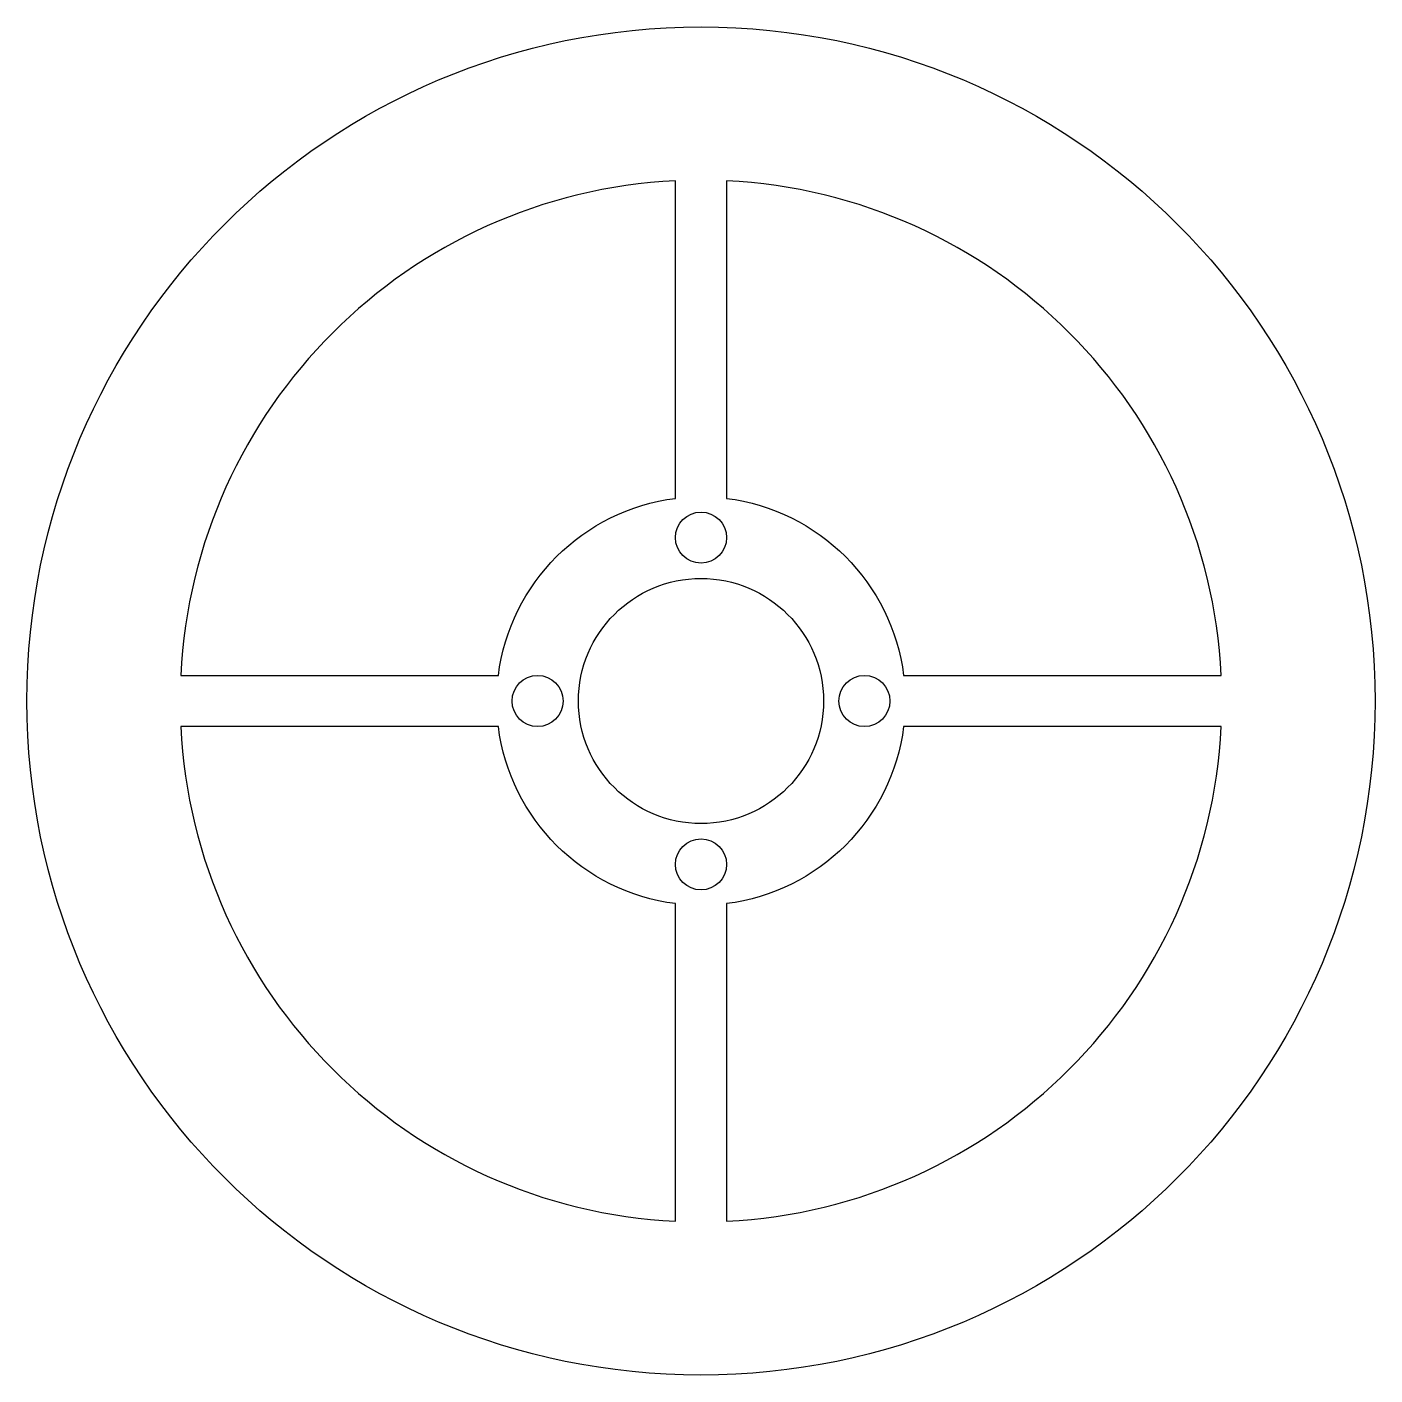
# Model space of a CAD drawing. Header units: millimetres. Extents: x -33 to 33, y -33 to 33.
import ezdxf

# ---------------------------------------------------------------- set-up
doc = ezdxf.new("R2010")
doc.units = ezdxf.units.MM

msp = doc.modelspace()

# ---------------------------------------------------------------- linework, layer by layer
for points in [[(-1.25, 9.9216), (-1.25, 25.4693, 0.3857702), (-25.4693, 1.25), (-9.9216, 1.25, -0.3425642)], [(25.4693, 1.25, 0.3857702), (1.25, 25.4693), (1.25, 9.9216, -0.3425642), (9.9216, 1.25)], [(-25.4693, -1.25, 0.3857702), (-1.25, -25.4693), (-1.25, -9.9216, -0.3425642), (-9.9216, -1.25)], [(1.25, -25.4693, 0.3857702), (25.4693, -1.25), (9.9216, -1.25, -0.3425642), (1.25, -9.9216)]]:
    msp.add_lwpolyline(points, format="xyb", close=True)
for centre, radius in [((0, 0), 33), ((0, 8), 1.25), ((0, 0), 6), ((-8, 0), 1.25), ((8, 0), 1.25), ((0, -8), 1.25)]:
    msp.add_circle(centre, radius)

doc.saveas('drawing.dxf')
